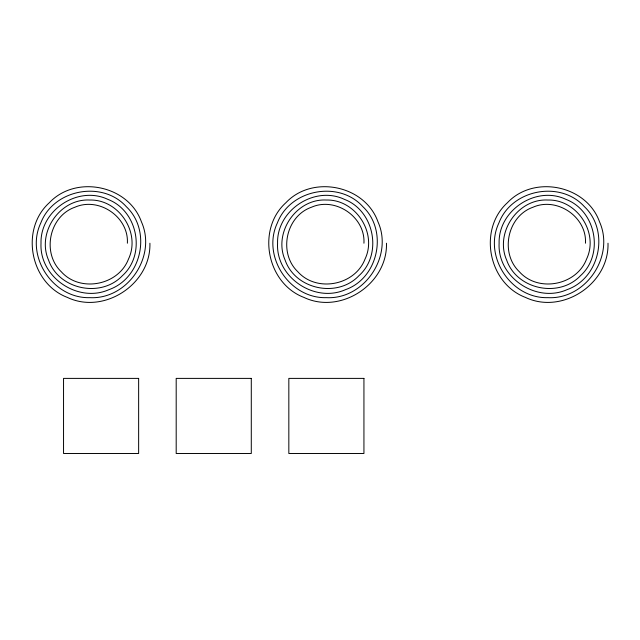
<?xml version="1.0" encoding="UTF-8"?>
<svg xmlns="http://www.w3.org/2000/svg" width="640" height="640" viewBox="0 0 640 640"><rect width="100%" height="100%" fill="white"/><g stroke="black" fill="none" stroke-linecap="round" stroke-linejoin="round"><path stroke-width="0.96" d="M127.376 243.216C128.896 216.952 98.84 196.6 74.92 207.224C49.168 216.2 41.608 253.064 61.288 271.76C80.088 292.816 118.352 285.44 128.424 259.2C141.088 232.888 118.888 199.256 89.824 200.032C59.704 198.36 36.384 232.848 48.632 260.28C58.944 289.656 101.04 298.256 122.352 275.736C146.256 254.312 137.84 210.816 107.968 199.416C78.152 185.128 40.08 210.288 41.016 243.216C39.184 277.192 78.112 303.48 109.048 289.616C142.048 277.968 151.696 230.632 126.336 206.704C102.296 179.96 53.56 189.424 40.824 222.92C24.912 256.24 53.048 298.752 89.824 297.656C127.672 299.648 156.92 256.28 141.432 221.84C128.456 185.208 75.88 174.52 49.336 202.72C19.752 229.384 30.256 283.352 67.376 297.416C104.2 314.952 151.16 283.856 149.904 243.216M363.936 243.216C365.448 216.952 335.4 196.6 311.48 207.224C285.728 216.2 278.16 253.064 297.84 271.76C316.648 292.816 354.904 285.44 364.976 259.2C377.648 232.888 355.448 199.256 326.384 200.032C296.264 198.36 272.944 232.848 285.192 260.28C295.504 289.656 337.6 298.256 358.912 275.736C382.816 254.312 374.392 210.816 344.528 199.416C314.712 185.128 276.632 210.288 277.568 243.216C275.736 277.192 314.664 303.48 345.6 289.616C378.608 277.968 388.256 230.632 362.888 206.704C338.848 179.96 290.12 189.424 277.384 222.92C261.472 256.24 289.6 298.752 326.384 297.656C364.224 299.648 393.48 256.28 377.984 221.84C365.016 185.208 312.44 174.52 285.896 202.72C256.304 229.384 266.808 283.352 303.936 297.416C340.76 314.952 387.712 283.856 386.464 243.216M585.472 243.216C586.992 216.952 556.936 196.6 533.016 207.224C507.264 216.2 499.696 253.064 519.376 271.76C538.184 292.816 576.448 285.44 586.512 259.2C599.184 232.888 576.984 199.256 547.92 200.032C517.8 198.36 494.48 232.848 506.728 260.28C517.04 289.656 559.136 298.256 580.448 275.736C604.352 254.312 595.928 210.816 566.064 199.416C536.248 185.128 498.176 210.288 499.112 243.216C497.272 277.192 536.208 303.48 567.144 289.616C600.144 277.968 609.792 230.632 584.432 206.704C560.392 179.96 511.656 189.424 498.92 222.92C483.008 256.24 511.136 298.752 547.92 297.656C585.76 299.648 615.016 256.28 599.528 221.84C586.552 185.208 533.976 174.52 507.432 202.72C477.848 229.384 488.352 283.352 525.472 297.416C562.296 314.952 609.248 283.856 608 243.216M138.64 378.392L63.544 378.392L63.544 453.488L138.64 453.488L138.64 378.392M251.288 378.392L176.192 378.392L176.192 453.488L251.288 453.488L251.288 378.392M363.936 378.392L288.832 378.392L288.832 453.488L363.936 453.488L363.936 378.392"/></g></svg>
